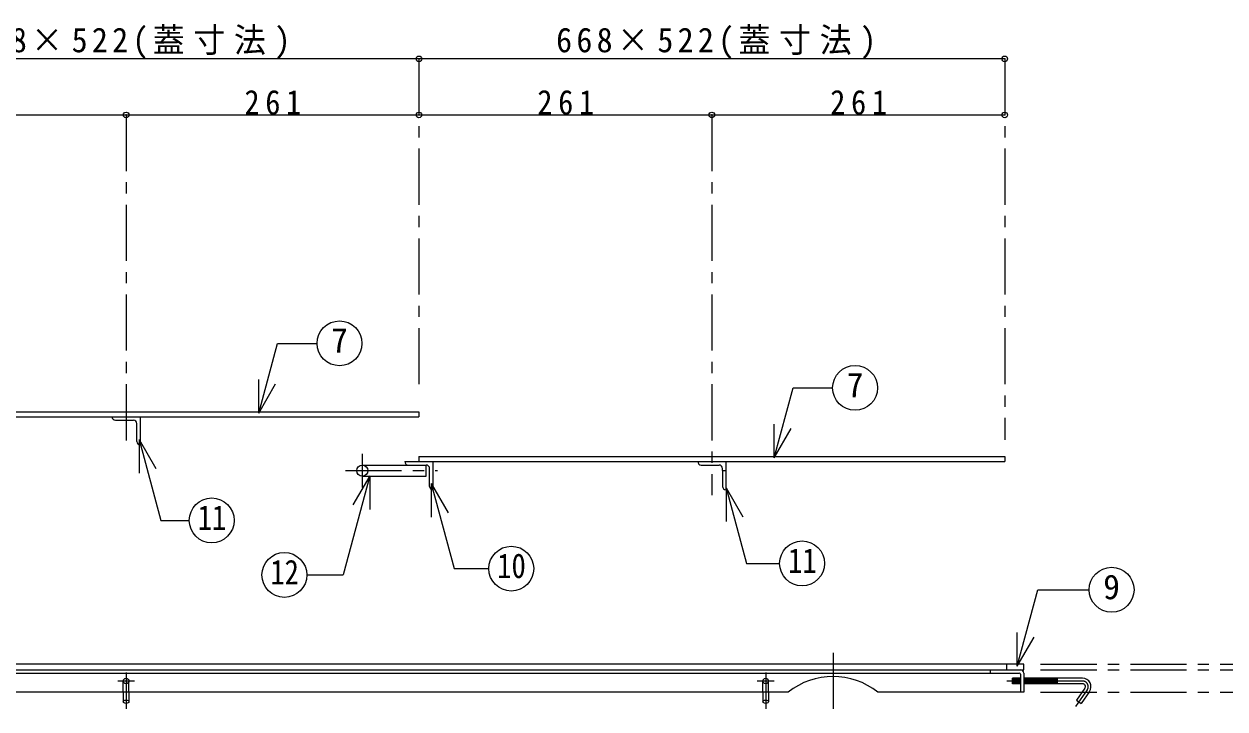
# Model space of a CAD drawing. Units: millimetres at full size, sheet at 1:10. Extents: x -2115 to 1935, y -1423 to 1387.
# Drawn here: x -511 to 559, y -508 to 102 of the extents above; entities that cross this region are included whole.
import ezdxf
from ezdxf.enums import TextEntityAlignment as Align

# ---------------------------------------------------------------- set-up
doc = ezdxf.new("R2010")
doc.units = ezdxf.units.MM
doc.header["$LTSCALE"] = 10
doc.header["$PDMODE"] = 32
doc.header["$PDSIZE"] = 5
doc.linetypes.add('CHAIN1', pattern=[8, 5, -1, 1, -1])
doc.linetypes.add('DASHED1', pattern=[1.8, 1.2, -0.6])
doc.layers.add('0-0____1', color=4, linetype='Continuous', lineweight=9)
doc.styles.add('ＭＳ ゴシック', font='')
doc.styles.get('ＭＳ ゴシック').set_extended_font_data('MS Gothic')

msp = doc.modelspace()

# ---------------------------------------------------------------- linework, layer by layer
at = {"layer": '0-0____1'}
for p, q in [((-159.06, 71.26), (-681.06, 71.26)), ((362.94, 71.26), (-159.06, 71.26)), ((-681.06, 21.26), (-420.06, 21.26)), ((-420.06, 21.26), (-159.06, 21.26)), ((-159.06, 21.26), (101.94, 21.26)), ((101.94, 21.26), (362.94, 21.26)), ((364.94, -468.24), (-1205.06, -468.24)), ((369.84, -480.74), (370.25, -485.74)), ((370.84, -480.74), (371.25, -485.74)), ((371.84, -480.74), (372.25, -485.74)), ((372.85, -480.74), (373.26, -485.74)), ((373.85, -480.74), (374.26, -485.74)), ((374.85, -480.74), (375.26, -485.74)), ((375.86, -480.74), (376.27, -485.74)), ((376.86, -480.74), (376.94, -481.7)), ((379.94, -481.57), (380.28, -485.74)), ((380.87, -480.74), (381.28, -485.74)), ((381.88, -480.74), (382.29, -485.74)), ((382.88, -480.74), (383.29, -485.74)), ((383.88, -480.74), (384.29, -485.74)), ((384.89, -480.74), (385.3, -485.74)), ((385.89, -480.74), (386.3, -485.74)), ((386.89, -480.74), (387.3, -485.74)), ((387.9, -480.74), (388.31, -485.74)), ((388.9, -480.74), (389.31, -485.74)), ((389.9, -480.74), (390.31, -485.74)), ((390.91, -480.74), (391.32, -485.74)), ((391.91, -480.74), (392.32, -485.74)), ((392.91, -480.74), (393.32, -485.74)), ((393.92, -480.74), (394.33, -485.74)), ((394.92, -480.74), (395.33, -485.74)), ((395.92, -480.74), (396.33, -485.74)), ((396.93, -480.74), (397.34, -485.74)), ((397.93, -480.74), (398.34, -485.74)), ((398.93, -480.74), (399.34, -485.74)), ((399.94, -480.74), (400.35, -485.74)), ((400.94, -480.74), (401.35, -485.74)), ((401.94, -480.74), (402.35, -485.74)), ((402.95, -480.74), (403.36, -485.74)), ((403.95, -480.74), (404.36, -485.74)), ((404.95, -480.74), (405.36, -485.74)), ((405.96, -480.74), (406.37, -485.74)), ((406.96, -480.74), (407.37, -485.74)), ((407.96, -480.74), (408.37, -485.74)), ((408.97, -480.74), (409.38, -485.74)), ((409.84, -485.74), (409.84, -480.74)), ((169.94, -493.24), (-1217.06, -493.24)), ((-422.56, -493.24), (-422.56, -501.74)), ((-417.56, -493.24), (-417.56, -501.74)), ((147.44, -493.24), (147.44, -501.74)), ((152.44, -493.24), (152.44, -501.74)), ((376.94, -493.24), (249.94, -493.24))]:
    msp.add_line(p, q, dxfattribs=at)
at = {"layer": '0-0____1', "linetype": 'CHAIN1'}
for p, q in [((-159.06, 71.26), (-159.06, -228.24)), ((362.94, 71.26), (362.94, -268.24)), ((-420.06, 21.26), (-420.06, -277.74)), ((101.94, 21.26), (101.94, -317.74)), ((-209.56, -280.74), (-209.56, -310.74)), ((-224.56, -295.74), (-142.56, -295.74)), ((209.94, -458.24), (209.94, -508.17)), ((394.94, -468.24), (629.94, -468.24)), ((-420.06, -475.74), (-420.06, -508.17)), ((149.94, -475.74), (149.94, -508.17)), ((394.94, -473.24), (629.94, -473.24)), ((-412.56, -483.24), (-427.56, -483.24)), ((157.44, -483.24), (142.44, -483.24)), ((432.33, -483.24), (364.84, -483.24)), ((436.43, -491.11), (426.12, -505.83)), ((394.94, -493.24), (629.94, -493.24))]:
    msp.add_line(p, q, dxfattribs=at)
at = {"layer": '0-0____1', "color": 7, "lineweight": 18}
for p, q in [((-301.85, -244.5), (-285.18, -182.28)), ((-285.18, -182.28), (-249.85, -182.28)), ((-301.85, -244.5), (-301.85, -214.5)), ((-301.85, -244.5), (-286.85, -218.51)), ((157.6, -284.19), (174.27, -221.97)), ((174.27, -221.97), (209.61, -221.97)), ((157.6, -284.19), (157.6, -254.19)), ((157.6, -284.19), (172.6, -258.21)), ((-408.44, -268), (-393.44, -293.98)), ((-408.44, -268), (-408.44, -298)), ((-408.44, -268), (-389.12, -340.1)), ((-209.56, -290.74), (-168.56, -290.74)), ((111.44, -295.74), (111.44, -309.74)), ((114.44, -295.74), (114.44, -312.74)), ((-202.9, -300.38), (-226.58, -388.74)), ((-202.9, -300.38), (-217.9, -326.36)), ((-209.56, -300.74), (-152.56, -300.74)), ((-202.9, -300.38), (-202.9, -330.38)), ((-148.14, -307.32), (-148.14, -337.32)), ((-148.14, -307.32), (-133.14, -333.3)), ((114.64, -310.99), (129.64, -336.97)), ((114.64, -310.99), (114.64, -340.99)), ((-389.12, -340.1), (-363.76, -340.1)), ((-259.02, -388.74), (-226.58, -388.74)), ((374.15, -470.11), (392.42, -401.92)), ((392.42, -401.92), (438.19, -401.92)), ((374.15, -470.11), (374.15, -440.11)), ((374.15, -470.11), (389.15, -444.13)), ((-1190.06, -473.24), (349.94, -473.24)), ((-1190.06, -476.24), (349.94, -476.24)), ((376.94, -480.74), (369.84, -480.74)), ((369.84, -485.74), (369.84, -480.74)), ((432.33, -480.74), (379.94, -480.74)), ((376.94, -485.74), (369.84, -485.74)), ((432.33, -485.74), (379.94, -485.74)), ((438.48, -492.54), (431.04, -503.17))]:
    msp.add_line(p, q, dxfattribs=at)
at = {"layer": '0-0____1', "color": 5, "lineweight": 25}
for p, q in [((-681.06, -243.24), (-159.06, -243.24)), ((-159.06, -243.24), (-159.06, -247.74)), ((-693.56, -247.74), (-159.06, -247.74)), ((-429.56, -250.74), (-413.56, -250.74)), ((-410.56, -269.74), (-410.56, -253.74)), ((-407.56, -247.74), (-407.56, -272.74)), ((-171.56, -287.74), (362.94, -287.74)), ((-159.06, -283.24), (-159.06, -287.74)), ((-146.56, -287.74), (-146.56, -312.74)), ((114.44, -287.74), (114.44, -295.74)), ((-168.56, -290.74), (-152.56, -290.74)), ((-152.56, -300.74), (-152.56, -290.74)), ((-149.56, -309.74), (-149.56, -293.74)), ((92.44, -290.74), (108.44, -290.74)), ((111.44, -295.74), (111.44, -293.74)), ((111.44, -295.74), (114.44, -295.74)), ((379.94, -468.24), (364.94, -468.24)), ((364.94, -473.24), (364.94, -468.24)), ((379.94, -473.24), (379.94, -468.24)), ((349.94, -473.24), (379.94, -473.24)), ((349.94, -473.24), (349.94, -476.24)), ((349.94, -476.24), (375.94, -476.24)), ((376.94, -477.24), (376.94, -493.24)), ((379.94, -476.24), (379.94, -493.24)), ((379.94, -493.24), (376.94, -493.24))]:
    msp.add_line(p, q, dxfattribs=at)
at = {"layer": '0-0____1', "linetype": 'DASHED1'}
for p, q in [((-422.56, -493.24), (-422.56, -483.24)), ((-417.56, -493.24), (-417.56, -483.24)), ((147.44, -493.24), (147.44, -483.24)), ((152.44, -493.24), (152.44, -483.24))]:
    msp.add_line(p, q, dxfattribs=at)
at = {"layer": '0-0____1', "color": 5, "lineweight": 25}
msp.add_lwpolyline([(-159.06, -283.24), (362.94, -283.24), (362.94, -287.74)], dxfattribs=at)
at = {"layer": '0-0____1', "color": 7, "lineweight": 18}
for points in [[(-148.14, -307.32), (-127.84, -383.1), (-96.79, -383.1)], [(114.64, -310.99), (132.72, -378.45), (162.37, -378.45)], [(434.38, -489.67), (426.94, -500.3), (431.04, -503.17)]]:
    msp.add_lwpolyline(points, dxfattribs=at)
for centre in [(-229.85, -182.28), (229.61, -221.97), (-343.76, -340.1), (-76.79, -383.1), (182.37, -378.45), (-279.02, -388.74), (458.19, -401.92)]:
    msp.add_circle(centre, 20, dxfattribs=at)
at = {"layer": '0-0____1', "color": 5, "lineweight": 25}
msp.add_circle((-209.56, -295.74), 5, dxfattribs=at)
at = {"layer": '0-0____1'}
for centre in [(-420.06, -483.24), (149.94, -483.24)]:
    msp.add_circle(centre, 2.5, dxfattribs=at)
at = {"layer": '0-0____1', "color": 5, "lineweight": 25}
for centre, radius, start, end in [((-429.56, -247.74), 3, 180, 270), ((-413.56, -253.74), 3, 0, 90), ((-407.56, -269.74), 3, 180, 270), ((-168.56, -287.74), 3, 180, 270), ((92.44, -287.74), 3, 180, 270), ((-152.56, -293.74), 3, 0, 90), ((108.44, -293.74), 3, 0, 90), ((-146.56, -309.74), 3, 180, 270), ((375.94, -477.24), 1, 0, 90), ((376.94, -476.24), 3, 0, 90)]:
    msp.add_arc(centre, radius, start, end, dxfattribs=at)
at = {"layer": '0-0____1', "color": 7, "lineweight": 18}
for centre, radius, start, end in [((114.44, -309.74), 3, 180, 270), ((432.33, -488.24), 7.5, 325, 90), ((432.33, -488.24), 2.5, 325, 90)]:
    msp.add_arc(centre, radius, start, end, dxfattribs=at)
at = {"layer": '0-0____1'}
msp.add_arc((209.94, -543.38), 64.14, 51.41991, 128.58009, dxfattribs=at)
at = {"layer": '0-0____1', "linetype": 'CHAIN1'}
msp.add_arc((432.33, -488.24), 5, 325, 90, dxfattribs=at)
at = {"layer": '0-0____1'}
for centre in [(-420.06, -501.73), (149.94, -501.73)]:
    msp.add_ellipse(centre, major_axis=(2.5, 0), ratio=0.57, dxfattribs=at)
for p in [(-159.06, 71.26), (362.94, 71.26), (-420.06, 21.26), (-159.06, 21.26), (101.94, 21.26), (362.94, 21.26)]:
    msp.add_point(p, dxfattribs=at)

# ---------------------------------------------------------------- texts
at = {"layer": '0-0____1', "color": 7, "style": 'ＭＳ ゴシック'}
for s, p in [('7', (-237.35, -197.28)), ('7', (222.11, -236.97)), ('9', (450.69, -416.92))]:
    msp.add_text(s, height=21.99, dxfattribs=at).set_placement(p, align=Align.BOTTOM_LEFT)
at = {"layer": '0-0____1', "color": 7, "style": 'ＭＳ ゴシック', "width": 0.85}
for s, p in [('11', (-356.26, -355.1)), ('10', (-89.29, -398.1)), ('11', (169.87, -393.45)), ('12', (-291.52, -403.74))]:
    msp.add_text(s, height=21.99, dxfattribs=at).set_placement(p, align=Align.BOTTOM_LEFT)
at = {"layer": '0-0____1', "color": 7, "char_height": 21.99, "attachment_point": 7, "style": 'ＭＳ ゴシック'}
for s, insert in [('\\T1.27;\\W0.95;668×522(蓋寸法)', (-558.81, 71.26)), ('\\T1.27;\\W0.95;668×522(蓋寸法)', (-36.81, 71.26)), ('\\T1.38;\\W0.9;261', (-314.56, 21.26)), ('\\T1.38;\\W0.9;261', (-53.56, 21.26)), ('\\T1.38;\\W0.9;261', (207.44, 21.26))]:
    msp.add_mtext(s, dxfattribs=dict(at, insert=insert))

doc.saveas('drawing.dxf')
